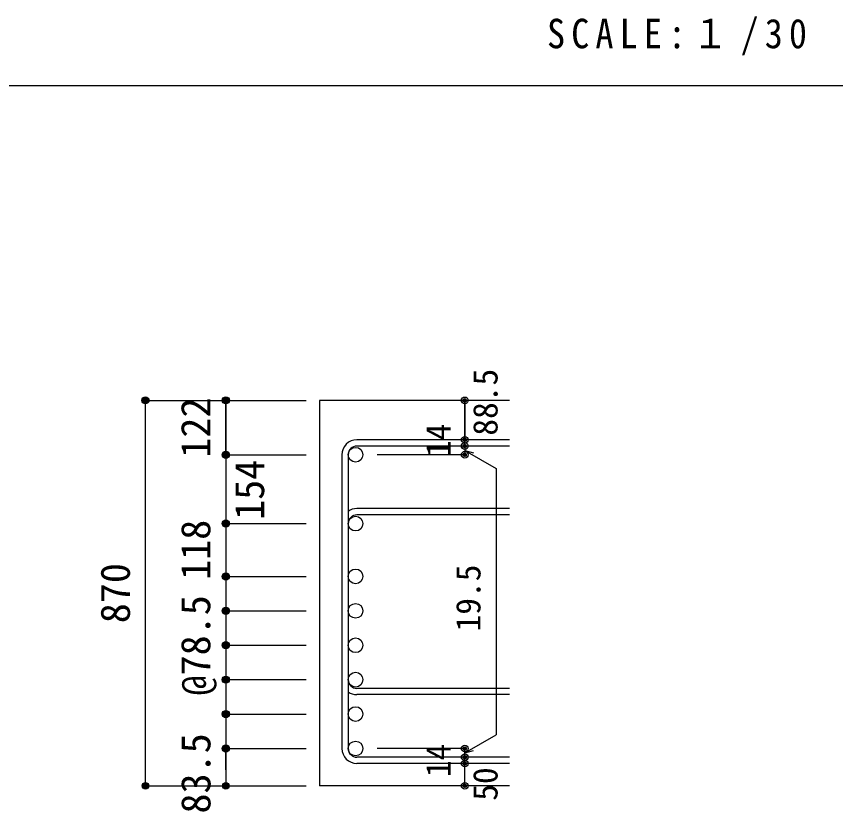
# Model space of a CAD drawing. Units: millimetres at full size, sheet at 1:30. Extents: x -5973 to 5954, y -4195 to 4201.
# Drawn here: x 1734 to 3568, y -1847 to -67 of the extents above; entities that cross this region are included whole.
import ezdxf
from ezdxf.enums import TextEntityAlignment as Align

# ---------------------------------------------------------------- set-up
doc = ezdxf.new("R2010")
doc.units = ezdxf.units.MM
doc.header["$LTSCALE"] = 30
doc.header["$PDMODE"] = 32
doc.header["$PDSIZE"] = 15
for name, color, linetype in [('0-1_躯体線', 2, 'Continuous'), ('0-5_基礎梁筋', 7, 'Continuous'), ('0-6_スタラップ筋', 7, 'Continuous'), ('0-D_寸法', 4, 'Continuous'), ('6-7_文字', 7, 'Continuous'), ('F-0_枠', 6, 'Continuous')]:
    doc.layers.add(name, color=color, linetype=linetype)
doc.styles.add('ＭＳ ゴシック', font='')
doc.styles.get('ＭＳ ゴシック').set_extended_font_data('MS Gothic')

msp = doc.modelspace()

# ---------------------------------------------------------------- linework, layer by layer
at = {"layer": '0-1_躯体線'}
for p, q in [((2837.93, -926.45), (2412.93, -926.45)), ((2412.93, -926.45), (2412.93, -1788.95)), ((2837.93, -1788.95), (2412.93, -1788.95))]:
    msp.add_line(p, q, dxfattribs=at)
at = {"layer": '0-5_基礎梁筋', "color": 3}
for centre in [(2493.43, -1048.15), (2493.43, -1202.15), (2493.43, -1320.45), (2493.43, -1397.45), (2493.43, -1474.45), (2493.43, -1551.45), (2493.43, -1628.45), (2493.43, -1705.45)]:
    msp.add_circle(centre, 16.5, dxfattribs=at)
at = {"layer": '0-6_スタラップ筋'}
for p, q in [((2837.93, -1014.65), (2496.43, -1014.65)), ((2837.93, -1028.65), (2496.43, -1028.65)), ((2462.93, -1048.15), (2462.93, -1705.45)), ((2476.93, -1048.15), (2476.93, -1705.45)), ((2837.93, -1168.65), (2496.43, -1168.65)), ((2837.93, -1182.65), (2496.43, -1182.65)), ((2837.93, -1570.95), (2496.43, -1570.95)), ((2837.93, -1584.95), (2496.43, -1584.95)), ((2837.93, -1724.95), (2496.43, -1724.95)), ((2837.93, -1738.95), (2496.43, -1738.95))]:
    msp.add_line(p, q, dxfattribs=at)
for centre, radius, start, end in [((2496.43, -1048.15), 33.5, 90, 180), ((2496.43, -1048.15), 19.5, 90, 180), ((2496.43, -1202.15), 33.5, 90, 125.59765), ((2496.43, -1202.15), 19.5, 90, 180), ((2496.43, -1551.45), 19.5, 180, 270), ((2496.43, -1551.45), 33.5, 234.40235, 270), ((2496.43, -1705.45), 33.5, 180, 270), ((2496.43, -1705.45), 19.5, 180, 270)]:
    msp.add_arc(centre, radius, start, end, dxfattribs=at)
at = {"layer": '0-D_寸法'}
for p, q in [((2022.93, -926.45), (2202.93, -926.45)), ((2022.93, -926.45), (2202.93, -926.45)), ((2022.93, -1788.95), (2022.93, -926.45)), ((2202.93, -1048.15), (2202.93, -926.45)), ((2202.93, -926.45), (2382.93, -926.45)), ((2202.93, -926.45), (2382.93, -926.45)), ((2202.93, -1048.15), (2202.93, -926.45)), ((2737.93, -1028.65), (2737.93, -1014.65)), ((2737.93, -1028.65), (2737.93, -1048.15)), ((2737.93, -1038.4), (2757.25, -1043.57)), ((2737.93, -1038.4), (2807.99, -1078.84)), ((2202.93, -1048.15), (2382.93, -1048.15)), ((2202.93, -1048.15), (2382.93, -1048.15)), ((2202.93, -1048.15), (2202.93, -1100.15)), ((2202.93, -1048.15), (2202.93, -1752.91)), ((2202.93, -1048.15), (2202.93, -1738.45)), ((2737.93, -1048.15), (2541.85, -1048.15)), ((2807.99, -1078.84), (2807.99, -1674.75)), ((2202.93, -1189.45), (2202.93, -1705.45)), ((2202.93, -1202.15), (2382.93, -1202.15)), ((2202.93, -1202.15), (2382.93, -1202.15)), ((2202.93, -1320.45), (2382.93, -1320.45)), ((2202.93, -1397.45), (2382.93, -1397.45)), ((2202.93, -1474.45), (2382.93, -1474.45)), ((2202.93, -1551.45), (2382.93, -1551.45)), ((2202.93, -1628.45), (2382.93, -1628.45)), ((2737.93, -1715.2), (2807.99, -1674.75)), ((2202.93, -1705.45), (2382.93, -1705.45)), ((2737.93, -1705.45), (2541.85, -1705.45)), ((2737.93, -1724.95), (2737.93, -1705.45)), ((2737.93, -1715.2), (2757.25, -1710.02)), ((2737.93, -1738.95), (2737.93, -1724.95)), ((2737.93, -1788.95), (2737.93, -1738.95)), ((2022.93, -1788.95), (2202.93, -1788.95)), ((2202.93, -1788.95), (2382.93, -1788.95))]:
    msp.add_line(p, q, dxfattribs=at)
for points in [[(2202.93, -926.45), (2202.93, -1048.15), (2202.93, -1189.45)], [(2737.93, -926.45), (2737.93, -1014.65), (2737.93, -926.45)], [(2202.93, -1752.91), (2202.93, -1705.45), (2202.93, -1788.95)]]:
    msp.add_lwpolyline(points, dxfattribs=at)
for centre, radius in [((2022.93, -926.45), 8), ((2022.93, -926.45), 7.2), ((2022.93, -926.45), 6.4), ((2022.93, -926.45), 5.6), ((2022.93, -926.45), 4.8), ((2022.93, -926.45), 4), ((2022.93, -926.45), 3.2), ((2022.93, -926.45), 2.4), ((2022.93, -926.45), 1.6), ((2022.93, -926.45), 0.8), ((2202.93, -926.45), 8), ((2202.93, -926.45), 7.2), ((2202.93, -926.45), 6.4), ((2202.93, -926.45), 5.6), ((2202.93, -926.45), 4.8), ((2202.93, -926.45), 4), ((2202.93, -926.45), 3.2), ((2202.93, -926.45), 2.4), ((2202.93, -926.45), 1.6), ((2202.93, -926.45), 0.8), ((2737.93, -926.45), 4), ((2737.93, -926.45), 3.6), ((2737.93, -926.45), 3.2), ((2737.93, -926.45), 2.8), ((2737.93, -926.45), 2.4), ((2737.93, -926.45), 2), ((2737.93, -926.45), 1.6), ((2737.93, -926.45), 1.2), ((2737.93, -926.45), 0.8), ((2737.93, -926.45), 0.4), ((2737.93, -1014.65), 4), ((2737.93, -1028.65), 4), ((2737.93, -1014.65), 3.6), ((2737.93, -1028.65), 3.6), ((2737.93, -1014.65), 3.2), ((2737.93, -1028.65), 3.2), ((2737.93, -1014.65), 2.8), ((2737.93, -1028.65), 2.8), ((2737.93, -1014.65), 2.4), ((2737.93, -1028.65), 2.4), ((2737.93, -1014.65), 2), ((2737.93, -1028.65), 2), ((2737.93, -1014.65), 1.6), ((2737.93, -1028.65), 1.6), ((2737.93, -1014.65), 1.2), ((2737.93, -1014.65), 0.8), ((2737.93, -1014.65), 0.4), ((2202.93, -1048.15), 8), ((2202.93, -1048.15), 7.2), ((2202.93, -1048.15), 6.4), ((2202.93, -1048.15), 5.6), ((2202.93, -1048.15), 4.8), ((2202.93, -1048.15), 4), ((2202.93, -1048.15), 3.2), ((2737.93, -1048.15), 4), ((2737.93, -1048.15), 3.6), ((2737.93, -1048.15), 3.2), ((2737.93, -1048.15), 2.8), ((2737.93, -1028.65), 1.2), ((2737.93, -1028.65), 0.8), ((2737.93, -1028.65), 0.4), ((2202.93, -1048.15), 2.4), ((2202.93, -1048.15), 1.6), ((2202.93, -1048.15), 0.8), ((2737.93, -1048.15), 2.4), ((2737.93, -1048.15), 2), ((2737.93, -1048.15), 1.6), ((2737.93, -1048.15), 1.2), ((2737.93, -1048.15), 0.8), ((2737.93, -1048.15), 0.4), ((2202.93, -1202.15), 8), ((2202.93, -1202.15), 7.2), ((2202.93, -1202.15), 6.4), ((2202.93, -1202.15), 5.6), ((2202.93, -1202.15), 4.8), ((2202.93, -1202.15), 4), ((2202.93, -1202.15), 3.2), ((2202.93, -1202.15), 2.4), ((2202.93, -1202.15), 1.6), ((2202.93, -1202.15), 0.8), ((2202.93, -1320.45), 8), ((2202.93, -1320.45), 7.2), ((2202.93, -1320.45), 6.4), ((2202.93, -1320.45), 5.6), ((2202.93, -1320.45), 4.8), ((2202.93, -1320.45), 4), ((2202.93, -1320.45), 3.2), ((2202.93, -1320.45), 2.4), ((2202.93, -1320.45), 1.6), ((2202.93, -1320.45), 0.8), ((2202.93, -1397.45), 8), ((2202.93, -1397.45), 7.2), ((2202.93, -1397.45), 6.4), ((2202.93, -1397.45), 5.6), ((2202.93, -1397.45), 4.8), ((2202.93, -1397.45), 4), ((2202.93, -1397.45), 3.2), ((2202.93, -1397.45), 2.4), ((2202.93, -1397.45), 1.6), ((2202.93, -1397.45), 0.8), ((2202.93, -1474.45), 8), ((2202.93, -1474.45), 7.2), ((2202.93, -1474.45), 6.4), ((2202.93, -1474.45), 5.6), ((2202.93, -1474.45), 4.8), ((2202.93, -1474.45), 4), ((2202.93, -1474.45), 3.2), ((2202.93, -1474.45), 2.4), ((2202.93, -1474.45), 1.6), ((2202.93, -1474.45), 0.8), ((2202.93, -1551.45), 8), ((2202.93, -1551.45), 7.2), ((2202.93, -1551.45), 6.4), ((2202.93, -1551.45), 5.6), ((2202.93, -1551.45), 4.8), ((2202.93, -1551.45), 4), ((2202.93, -1551.45), 3.2), ((2202.93, -1551.45), 2.4), ((2202.93, -1551.45), 1.6), ((2202.93, -1551.45), 0.8), ((2202.93, -1628.45), 8), ((2202.93, -1628.45), 7.2), ((2202.93, -1628.45), 6.4), ((2202.93, -1628.45), 5.6), ((2202.93, -1628.45), 4.8), ((2202.93, -1628.45), 4), ((2202.93, -1628.45), 3.2), ((2202.93, -1628.45), 2.4), ((2202.93, -1628.45), 1.6), ((2202.93, -1628.45), 0.8), ((2202.93, -1705.45), 8), ((2202.93, -1705.45), 7.2), ((2202.93, -1705.45), 6.4), ((2202.93, -1705.45), 5.6), ((2202.93, -1705.45), 4.8), ((2202.93, -1705.45), 4), ((2202.93, -1705.45), 3.2), ((2202.93, -1705.45), 2.4), ((2202.93, -1705.45), 1.6), ((2202.93, -1705.45), 0.8), ((2737.93, -1705.45), 4), ((2737.93, -1705.45), 3.6), ((2737.93, -1705.45), 3.2), ((2737.93, -1705.45), 2.8), ((2737.93, -1705.45), 2.4), ((2737.93, -1705.45), 2), ((2737.93, -1705.45), 1.6), ((2737.93, -1705.45), 1.2), ((2737.93, -1705.45), 0.8), ((2737.93, -1705.45), 0.4), ((2737.93, -1724.95), 4), ((2737.93, -1724.95), 3.6), ((2737.93, -1724.95), 3.2), ((2737.93, -1724.95), 2.8), ((2737.93, -1724.95), 2.4), ((2737.93, -1724.95), 2), ((2737.93, -1724.95), 1.6), ((2737.93, -1724.95), 1.2), ((2737.93, -1724.95), 0.8), ((2737.93, -1738.95), 4), ((2737.93, -1738.95), 3.6), ((2737.93, -1738.95), 3.2), ((2737.93, -1738.95), 2.8), ((2737.93, -1738.95), 2.4), ((2737.93, -1738.95), 2), ((2737.93, -1738.95), 1.6), ((2737.93, -1738.95), 1.2), ((2737.93, -1738.95), 0.8), ((2737.93, -1724.95), 0.4), ((2737.93, -1738.95), 0.4), ((2022.93, -1788.95), 7.2), ((2022.93, -1788.95), 6.4), ((2022.93, -1788.95), 5.6), ((2022.93, -1788.95), 4.8), ((2022.93, -1788.95), 4), ((2022.93, -1788.95), 3.2), ((2022.93, -1788.95), 2.4), ((2022.93, -1788.95), 1.6), ((2022.93, -1788.95), 0.8), ((2202.93, -1788.95), 7.2), ((2202.93, -1788.95), 6.4), ((2202.93, -1788.95), 5.6), ((2202.93, -1788.95), 4.8), ((2202.93, -1788.95), 4), ((2202.93, -1788.95), 3.2), ((2202.93, -1788.95), 2.4), ((2202.93, -1788.95), 1.6), ((2202.93, -1788.95), 0.8), ((2737.93, -1788.95), 4), ((2737.93, -1788.95), 3.6), ((2737.93, -1788.95), 3.2), ((2737.93, -1788.95), 2.8), ((2737.93, -1788.95), 2.4), ((2737.93, -1788.95), 2), ((2737.93, -1788.95), 1.6), ((2737.93, -1788.95), 1.2), ((2737.93, -1788.95), 0.8), ((2737.93, -1788.95), 0.4)]:
    msp.add_circle(centre, radius, dxfattribs=at)
at = {"layer": '0-D_寸法', "color": 7}
for p in [(2022.93, -926.45), (2202.93, -926.45), (2737.93, -926.45), (2737.93, -1014.65), (2737.93, -1028.65), (2202.93, -1048.15), (2737.93, -1048.15), (2202.93, -1202.15), (2202.93, -1320.45), (2202.93, -1397.45), (2202.93, -1474.45), (2202.93, -1551.45), (2202.93, -1628.45), (2202.93, -1705.45), (2737.93, -1705.45), (2737.93, -1724.95), (2737.93, -1738.95), (2022.93, -1788.95), (2202.93, -1788.95), (2737.93, -1788.95)]:
    msp.add_point(p, dxfattribs=at)
at = {"layer": 'F-0_枠', "color": 2}
msp.add_line((-5972.88, -222.05), (3723.6, -222.05), dxfattribs=at)

# ---------------------------------------------------------------- texts
at = {"layer": '0-D_寸法', "style": 'ＭＳ ゴシック'}
for s, height, p in [('88.5', 54.99, (2827.93, -1005.45)), ('122', 65.98, (2187.93, -1054.8)), ('14', 54.99, (2722.71, -1053.31)), ('154', 65.98, (2308.63, -1193.93)), ('118', 65.98, (2187.96, -1328.35)), ('870', 65.98, (2007.93, -1425.2)), ('19.5', 54.99, (2789.67, -1443.51)), ('@78.5', 65.98, (2187.93, -1586.95)), ('83.5', 65.98, (2188.27, -1851.06)), ('14', 54.99, (2722.68, -1769.62)), ('50', 54.99, (2827.93, -1822.45))]:
    msp.add_text(s, height=height, rotation=90, dxfattribs=at).set_placement(p, align=Align.BOTTOM_LEFT)
at = {"layer": '6-7_文字', "color": 2, "insert": (2922.26, -154.55), "char_height": 65.98, "attachment_point": 7, "style": 'ＭＳ ゴシック'}
msp.add_mtext('\\T1.34;\\W0.9;SCALE:１/30', dxfattribs=at)

doc.saveas('drawing.dxf')
